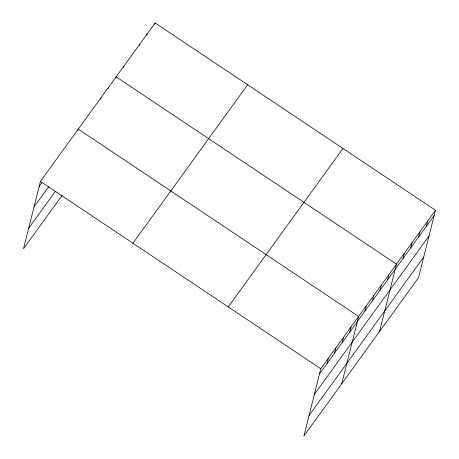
<?xml version="1.0" encoding="UTF-8"?>
<svg xmlns="http://www.w3.org/2000/svg" width="459" height="459" viewBox="0 0 459 459"><rect width="100%" height="100%" fill="white"/><g stroke="black" fill="none" stroke-linecap="round" stroke-linejoin="round"><path stroke-width="0.69" d="M435.476 210.274L320.784 368.743L303.875 436.05L418.568 277.58L435.476 210.274L155.125 22.95L40.432 181.42L23.524 248.726L62.172 195.333M61.374 196.429L61.695 195.15M77.955 130.413L78.282 129.122L358.628 316.446L341.726 383.753M100.664 99.035L100.991 97.75M108.238 88.576L108.559 87.29M115.806 78.116L116.127 76.831L396.478 264.154L379.57 331.461M123.603 67.341L123.93 66.056M139.203 45.791L139.525 44.5M147 35.016L147.328 33.725M154.803 24.235L155.125 22.95M327.055 363.436L328.351 358.284M334.628 352.977L335.919 347.824M342.196 342.517L343.493 337.365M349.769 332.058L351.06 326.906M364.905 311.139L366.202 305.987M372.478 300.679L373.769 295.527M380.046 290.22L381.337 285.073M387.614 279.76L388.911 274.614M402.985 258.526L404.276 253.379M410.782 247.751L412.079 242.599M418.585 236.976L419.876 231.824M426.382 226.201L427.673 221.049M39.135 186.572L41.924 182.716M33.983 207.084L48.729 186.715M28.676 228.215L55.373 191.334M132.949 243.236L247.642 84.766M228.266 306.928L342.959 148.458M319.487 373.896L434.18 215.426M314.335 394.407L429.027 235.937M309.027 415.538L423.72 257.069M40.432 181.42L320.784 368.743"/></g></svg>
